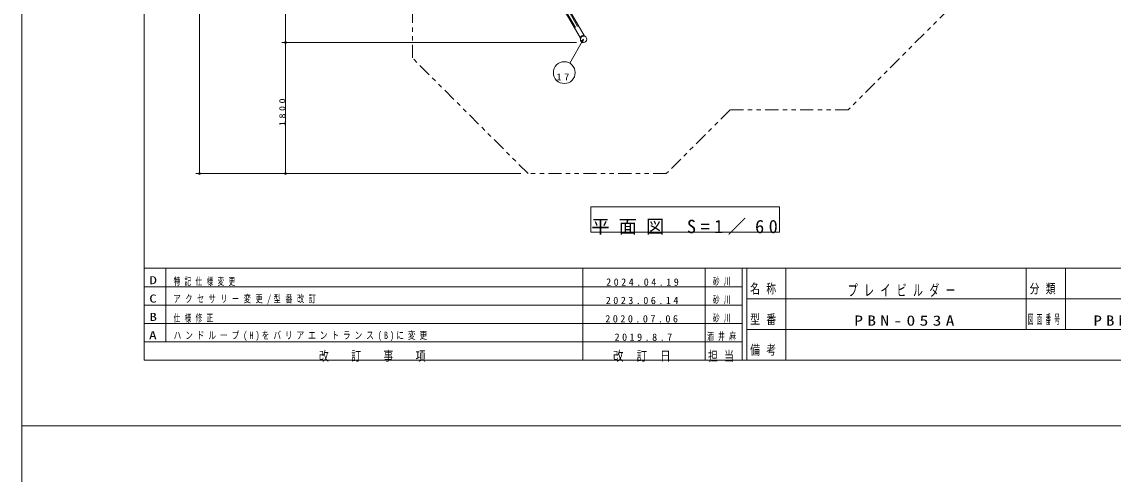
# Model space of a CAD drawing. Units: millimetres on the paper. Extents: x 0 to 420, y -594 to 297.
# Drawn here: x 0 to 249.9, y -11.1 to 92.4 of the extents above; entities that cross this region are included whole.
import ezdxf
from ezdxf.enums import TextEntityAlignment as Align

# ---------------------------------------------------------------- set-up
doc = ezdxf.new("R2010")
doc.units = ezdxf.units.MM
doc.linetypes.add('USER3', pattern=[8, 3, -1, 1, -1, 1, -1])
doc.linetypes.add('USER4', pattern=[8, 5, -3])
for name, color, linetype, lineweight in [('0_2', 7, 'Continuous', 13), ('2D', 7, 'Continuous', 13), ('2D_DIMENSION', 7, 'Continuous', 13), ('2D_OUTLINE', 7, 'USER3', 13), ('FMT', 7, 'Continuous', 13), ('FMT-TXT', 7, 'Continuous', 13), ('HIDE', 7, 'USER4', 13), ('TEXT', 7, 'Continuous', 13)]:
    doc.layers.add(name, color=color, linetype=linetype, lineweight=lineweight)
doc.styles.add('ＭＳ ゴシック', font='')
doc.styles.get('ＭＳ ゴシック').set_extended_font_data('MS Gothic')

msp = doc.modelspace()

# ---------------------------------------------------------------- linework, layer by layer
at = {"layer": '0_2'}
for p, q in [((60.399, 87.655), (60.399, 88.072)), ((60.399, 87.655), (60.399, 87.238)), ((40.718, 57.655), (40.718, 58.072)), ((60.399, 57.655), (60.399, 58.072)), ((130.317, 50.072), (130.317, 44.239)), ((173.531, 50.072), (130.317, 50.072)), ((173.531, 44.239), (173.531, 50.072)), ((130.317, 44.239), (173.531, 44.239))]:
    msp.add_line(p, q, dxfattribs=at)
for points in [[(0, 297), (420, 297), (420, 0), (0, 0)], [(0, 0), (420, 0), (420, -297), (0, -297)]]:
    msp.add_lwpolyline(points, close=True, dxfattribs=at)
for centre in [(60.399, 87.655), (60.399, 87.655), (40.718, 57.655), (60.399, 57.655)]:
    msp.add_circle(centre, 0.208, dxfattribs=at)
at = {"layer": '2D'}
for p, q in [((128.745, 89.284), (121.015, 102.672)), ((120.131, 102.159), (127.859, 88.774)), ((125.485, 82.929), (128.665, 88.397)), ((127.963, 88.639), (127.879, 88.677)), ((128.665, 88.397), (128.053, 87.789)), ((128.439, 87.564), (128.665, 88.397)), ((128.806, 89.126), (128.815, 89.218))]:
    msp.add_line(p, q, dxfattribs=at)
for centre, radius in [((128.665, 88.397), 0.742), ((128.665, 88.397), 0.741), ((124.228, 80.768), 2.5)]:
    msp.add_circle(centre, radius, dxfattribs=at)
for centre, radius, start, end in [((127.903, 88.73), 0.0583, 156.34966, 246.00903), ((128.665, 88.396), 0.891, 83.65034, 156.34966), ((128.757, 89.224), 0.0583, 353.99097, 83.65034)]:
    msp.add_arc(centre, radius, start, end, dxfattribs=at)
at = {"layer": '2D_DIMENSION'}
for p, q in [((40.718, 252.218), (40.718, 58.072)), ((60.399, 222.218), (60.399, 88.072)), ((126.998, 87.655), (59.566, 87.655)), ((126.998, 87.655), (59.566, 87.655)), ((60.399, 87.238), (60.399, 58.072)), ((114.265, 57.655), (39.885, 57.655)), ((114.265, 57.655), (59.566, 57.655))]:
    msp.add_line(p, q, dxfattribs=at)
at = {"layer": '2D_OUTLINE'}
for p, q in [((246.265, 129.269), (189.26, 72.265)), ((89.465, 84.121), (89.465, 117.992)), ((115.931, 57.655), (89.465, 84.121)), ((162.208, 72.265), (147.598, 57.655)), ((189.26, 72.265), (162.208, 72.265)), ((147.598, 57.655), (115.931, 57.655))]:
    msp.add_line(p, q, dxfattribs=at)
at = {"layer": 'FMT'}
for p, q in [((28, 15), (28, 272)), ((28, 36), (403, 36)), ((33, 36), (33, 19.2)), ((128.5, 36), (128.5, 15)), ((156.5, 36), (156.5, 15)), ((165, 36), (165, 15)), ((166, 36), (166, 15)), ((175, 36), (175, 15)), ((230, 36), (230, 22)), ((239, 36), (239, 22)), ((28, 31.8), (165, 31.8)), ((28, 27.6), (165, 27.6)), ((166, 29), (306, 29)), ((28, 23.4), (165, 23.4)), ((166, 22), (306, 22)), ((28, 19.2), (165, 19.2)), ((403, 15), (28, 15))]:
    msp.add_line(p, q, dxfattribs=at)
at = {"layer": 'HIDE'}
for p, q in [((120.792, 102.59), (128.562, 89.131)), ((120.31, 102.312), (128.08, 88.853))]:
    msp.add_line(p, q, dxfattribs=at)

# ---------------------------------------------------------------- texts
at = {"layer": '2D', "insert": (122.393, 79.032), "char_height": 1.527, "attachment_point": 7, "style": 'ＭＳ ゴシック'}
msp.add_mtext('\\T1.5;\\W1.15;17', dxfattribs=at)
at = {"layer": '2D_DIMENSION', "insert": (60.371, 68.548), "char_height": 1.405, "attachment_point": 7, "rotation": 90, "style": 'ＭＳ ゴシック'}
msp.add_mtext('\\T1.5;\\W1.2;1800', dxfattribs=at)
at = {"layer": 'FMT-TXT', "style": 'ＭＳ ゴシック'}
for s, width, p in [('D', 1.35, (29.25, 31.817)), ('C', 1.35, (29.19, 27.617)), ('B', 1.35, (29.25, 23.417)), ('A', 1.4, (29.131, 19.217))]:
    msp.add_text(s, height=1.833, dxfattribs=dict(at, width=width)).set_placement(p, align=Align.BOTTOM_LEFT)
at = {"layer": 'FMT-TXT', "attachment_point": 7, "style": 'ＭＳ ゴシック'}
for s, insert, char_height in [('\\T1.64;\\W0.65;特記仕様変更', (34.755, 31.983), 1.686), ('\\T1.5;2024.04.19', (133.826, 31.983), 1.686), ('\\T1.64;\\W0.65;砂川', (158.266, 31.983), 1.686), ('\\T1.64;\\W0.75;名称', (166.8, 30), 2.199), ('\\T1.64;\\W0.65;プレイビルダー', (189.165, 29.467), 2.566), ('\\T1.64;\\W0.75;分類', (230.8, 30), 2.199), ('\\T1.62;\\W0.7;アクセサリー変更/型番改訂', (34.755, 27.783), 1.686), ('\\T1.5;2023.06.14', (133.727, 27.783), 1.686), ('\\T1.64;\\W0.65;砂川', (158.266, 27.783), 1.686), ('\\T1.64;\\W0.65;仕様修正', (34.755, 23.583), 1.686), ('\\T1.5;2020.07.06', (133.629, 23.583), 1.686), ('\\T1.64;\\W0.65;砂川', (158.266, 23.583), 1.686), ('\\T1.64;\\W0.75;型番', (166.8, 23), 2.199), ('\\T1.5;\\W1.25;PBN-053A', (190.637, 22.833), 2.346), ('\\T1.64;\\W0.4;図面番号', (230.43, 23), 2.199), ('\\T1.5;\\W1.2;PBN053A-301D', (245.426, 22.833), 2.346), ('\\T1.5;\\W0.75;ハンドループ(H)をバリアエントランス(B)に変更', (34.755, 19.383), 1.686), ('\\T1.5;2019.8.7', (135.748, 19.383), 1.686), ('\\T1.64;\\W0.65;酒井麻', (156.955, 19.383), 1.686), ('\\T1.64;\\W0.75;備考', (166.8, 16), 2.199), ('\\T1.64;\\W0.75;改\u3000訂\u3000事\u3000項', (68.05, 14.6), 2.199), ('\\T1.5;\\W0.8;改\\~訂\\~日', (135.4, 14.6), 2.199), ('\\T1.64;\\W0.75;担当', (157.15, 14.6), 2.199)]:
    msp.add_mtext(s, dxfattribs=dict(at, insert=insert, char_height=char_height))
at = {"layer": 'TEXT', "insert": (130.456, 43.683), "char_height": 3.055, "attachment_point": 7, "style": 'ＭＳ ゴシック'}
msp.add_mtext('\\T1.5;平面図\\~S=1／60', dxfattribs=at)

doc.saveas('drawing.dxf')
